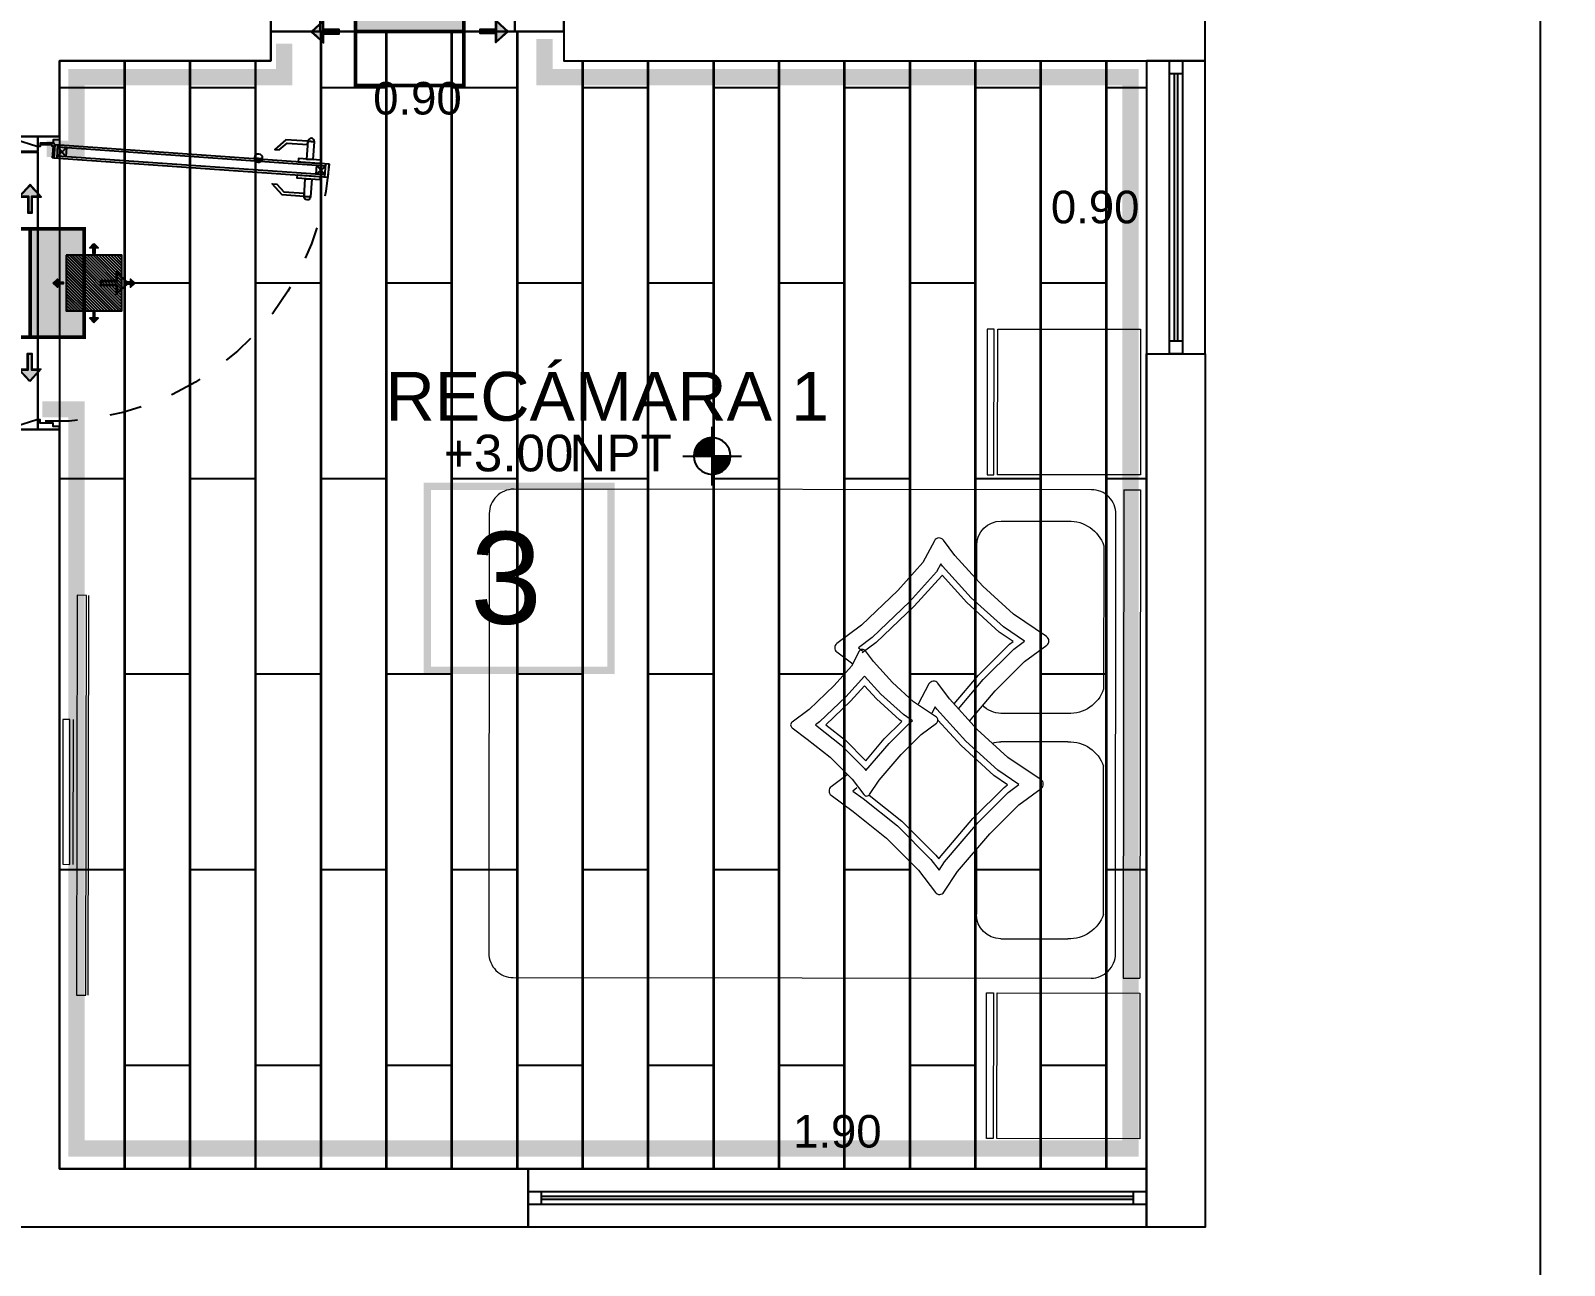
# Model space of a CAD drawing. Header units: metres. Extents: x 116 to 391, y -213 to 56.
# Drawn here: x 330.189 to 334.899, y -132.371 to -128.579 of the extents above; entities that cross this region are included whole.
import ezdxf
from ezdxf.enums import TextEntityAlignment as Align

# ---------------------------------------------------------------- set-up
doc = ezdxf.new("R2010")
doc.units = ezdxf.units.M
doc.header["$PDMODE"] = 35
doc.linetypes.add('AR-157$0$ACAD_ISO07W100', pattern=[3, 0, -3])
doc.linetypes.add('HIDDEN2', pattern=[0.1875, 0.125, -0.0625])
for name, color, linetype in [('A-ACABADOS PISOS', 1, 'Continuous'), ('A-CAMBIO DE ACABADO', 1, 'Continuous'), ('A-DESPIECE', 5, 'Continuous'), ('A-PISO', 30, 'Continuous'), ('AR-157$0$A-DIM-VANOS', 8, 'Continuous'), ('AR-157$0$A-EXTERIOR', 8, 'Continuous'), ('AR-157$0$A-MUROS', 8, 'Continuous'), ('AR-157$0$A-MUROS BAJOS', 8, 'Continuous'), ('AR-157$0$A-PUERTAS', 8, 'Continuous'), ('AR-157$0$A-TEXTOS', 8, 'Continuous'), ('AR-157$0$A-VENTANAS', 8, 'Continuous'), ('AR-157$0$Ar-Niveles', 8, 'Continuous'), ('AR-157$0$Ar-Texto', 8, 'Continuous')]:
    doc.layers.add(name, color=color, linetype=linetype)
doc.layers.add('AR-157$0$A-MUEBLES', color=8, linetype='Continuous', lineweight=0)
doc.layers.add('AR-157$0$Ar-Area', color=8, linetype='Continuous', plot=False)
doc.styles.add('AR-157$0$Anot_Arial', font='arial.ttf')
doc.styles.add('AR-157$0$Standard', font='arial.ttf')
doc.styles.get("Standard").update_dxf_attribs({"font": 'arial.ttf'})
doc.dimstyles.new('AR-157$0$VANOS', dxfattribs={"dimtxt": 0.1, "dimasz": 0.05, "dimexe": 0, "dimexo": 0, "dimgap": 0.03, "dimtad": 0, "dimtih": 1, "dimtoh": 1, "dimzin": 0, "dimdsep": 46, "dimtxsty": 'AR-157$0$Standard', "dimblk": 'AR-157$0$_Dot', "dimcen": 0.09, "dimse1": 1, "dimse2": 1, "dimsd1": 1, "dimsd2": 1, "dimclrd": 256, "dimclre": 256, "dimclrt": 256, "dimazin": 0, "dimtfac": 1, "dimtix": 1, "dimtofl": 0, "dimtmove": 2, "dimatfit": 3, "dimldrblk": 'AR-157$0$COTA', "dimfxl": 0, "dimtolj": 1, "dimtzin": 0, "dimlwd": 18, "dimarcsym": 0})
pattern_1 = [(0, (-2.923953, -1.1144057), (0, 0.0025), [])]

# ---------------------------------------------------------------- blocks, each defined once
blk = doc.blocks.new('*U103')
at = {"color": 0}
for points in [[(0, -0.02), (0.9, -0.02), (0.9, 0.02), (0, 0.02)], [(0, -0.02), (0.04, -0.02), (0.04, 0.02), (0, 0.02)], [(0.9, 0.02), (0.86, 0.02), (0.86, -0.02), (0.9, -0.02)]]:
    blk.add_lwpolyline(points, close=True, dxfattribs=at)
at = {"color": 8}
for points in [[(0.04, 0.005), (0.86, 0.005)], [(0.04, -0.005), (0.86, -0.005)]]:
    blk.add_lwpolyline(points, dxfattribs=at)
at = {"style": 'AR-157$0$Anot_Arial', "flags": 1}
for tag, p in [('ESPACIO', (0.1591, 0.4028)), ('TIPO', (0.1591, 0.3233)), ('NUMERO', (0.1591, 0.2487)), ('MATERIAL', (0.1591, 0.1668))]:
    blk.add_attdef(tag, p, '', height=0.0625, dxfattribs=at)
blk = doc.blocks.new('*U104')
at = {"color": 0}
for points in [[(0, -0.02), (1.9, -0.02), (1.9, 0.02), (0, 0.02)], [(0, -0.02), (0.04, -0.02), (0.04, 0.02), (0, 0.02)], [(1.9, 0.02), (1.86, 0.02), (1.86, -0.02), (1.9, -0.02)]]:
    blk.add_lwpolyline(points, close=True, dxfattribs=at)
at = {"color": 8}
for points in [[(0.04, 0.005), (1.86, 0.005)], [(0.04, -0.005), (1.86, -0.005)]]:
    blk.add_lwpolyline(points, dxfattribs=at)
at = {"style": 'AR-157$0$Anot_Arial', "flags": 1}
for tag, p in [('ESPACIO', (0.1591, 0.4028)), ('TIPO', (0.1591, 0.3233)), ('NUMERO', (0.1591, 0.2487)), ('MATERIAL', (0.1591, 0.1668))]:
    blk.add_attdef(tag, p, '', height=0.0625, dxfattribs=at)
blk = doc.blocks.new('*U80')
at = {"color": 0}
for p, q in [((0.0659, -0.0688), (0.026, -0.0715)), ((0.0619, -0.0971), (0.034, -0.0991)), ((0.1235, -0.8917), (0.0836, -0.8945)), ((0.1156, -0.8642), (0.0876, -0.8662))]:
    blk.add_line(p, q, dxfattribs=at)
at = {"color": 8, "linetype": 'ByBlock'}
for p, q in [((0.0685, -0.6786), (0.0697, -0.6963)), ((0.0717, -0.6803), (0.0727, -0.6942))]:
    blk.add_line(p, q, dxfattribs=at)
at = {"color": 0}
for points in [[(0, -0.0757), (0.01, -0.0757), (0.01, -0.0566), (0.02, -0.0566), (0.02, -0.0166), (0.03, -0.0166), (0.03, -0.0166), (0.03, -0.0066), (0.01, 0.0584), (0, 0.0584), (0, -0.0757)], [(0.9, -0.0757), (0.89, -0.0757), (0.89, -0.0566), (0.88, -0.0566), (0.88, -0.0166), (0.87, -0.0166), (0.87, -0.0166), (0.87, -0.0066), (0.89, 0.0584), (0.9, 0.0584), (0.9, -0.0757)], [(0.025, -0.0516), (0.025, -0.0166)], [(0.03, -0.0562), (0.0649, -0.0538)], [(0.032, -0.0711), (0.0619, -0.0971)], [(0.032, -0.0711), (0.0896, -0.8941)], [(0.034, -0.0991), (0.06, -0.0692)], [(0.1175, -0.8922), (0.06, -0.0692)], [(0.0653, -0.0588), (0.0649, -0.0538)], [(0.0876, -0.8662), (0.1175, -0.8922)], [(0.0896, -0.8941), (0.1156, -0.8642)]]:
    blk.add_lwpolyline(points, dxfattribs=at)
blk.add_lwpolyline([(0.0253, -0.0616), (0.0253, -0.0616), (0.0653, -0.0588), (0.1242, -0.9017), (0.0843, -0.9045)], close=True, dxfattribs=at)
blk.add_lwpolyline([(0.0651, -0.6752), (0.0669, -0.7001, -1)], format="xyb", close=True, dxfattribs=at)
at = {"color": 0, "linetype": 'ByBlock'}
blk.add_lwpolyline([(0.0651, -0.6752), (0.0669, -0.7001, -1)], format="xyb", close=True, dxfattribs=at)
at = {"color": 8, "linetype": 'ByBlock'}
blk.add_lwpolyline([(0.0669, -0.7001), (0.0667, -0.697, 1), (0.0653, -0.6783), (0.0651, -0.6752, -1)], format="xyb", close=True, dxfattribs=at)
at = {"color": 8}
for points in [[(0.0146, -0.8392), (0.0099, -0.7719), (0.04, -0.7372), (0.041, -0.7513), (0.0201, -0.7753), (0.0245, -0.8385)], [(0.1842, -0.8274), (0.1794, -0.76), (0.1448, -0.7299), (0.1457, -0.744), (0.1698, -0.7648), (0.1742, -0.8281)], [(0.0708, -0.8553), (0.016, -0.8592), (0.0146, -0.8392), (0.0694, -0.8354)], [(0.0825, -0.8796), (0.0726, -0.8803), (0.0677, -0.8104), (0.0777, -0.8097)], [(0.1225, -0.8768), (0.1324, -0.8761), (0.1275, -0.8063), (0.1176, -0.8069)], [(0.1307, -0.8511), (0.1855, -0.8473), (0.1842, -0.8274), (0.1293, -0.8312)]]:
    blk.add_lwpolyline(points, close=True, dxfattribs=at)
for points in [[(0.0146, -0.8392), (0.016, -0.8592, -1)], [(0.1842, -0.8274), (0.1855, -0.8473, 1)]]:
    blk.add_lwpolyline(points, format="xyb", close=True, dxfattribs=at)
at = {"color": 0}
blk.add_circle((0.025, -0.0566), 0.005, dxfattribs=at)
at = {"color": 0, "linetype": 'AR-157$0$ACAD_ISO07W100', "ltscale": 0.005}
blk.add_arc((0.025, -0.0566), 0.85, 274, 2.4132, dxfattribs=at)
at = {"style": 'AR-157$0$Anot_Arial', "flags": 1}
for tag, p in [('ESPACIO', (0.109, 0.5853)), ('TOPE', (0.109, 0.5124)), ('TIPO', (0.109, 0.4329)), ('NUMERO', (0.109, 0.3583)), ('MATERIAL', (0.109, 0.2753))]:
    blk.add_attdef(tag, p, '', height=0.0625, dxfattribs=at)
blk = doc.blocks.new('*U405')
at = {"layer": 'AR-157$0$Ar-Niveles'}
h = blk.add_hatch(dxfattribs=at)
h.set_pattern_fill('_USER', color=256, scale=0.0025, style=0, pattern_type=0)
h.set_pattern_definition(pattern_1)
h.paths.add_polyline_path([(-2.549, -0.364), (-2.549, -0.739), (-2.174, -0.739, 0.414214)])
h = blk.add_hatch(dxfattribs=at)
h.set_pattern_fill('_USER', color=256, scale=0.0025, style=0, pattern_type=0)
h.set_pattern_definition(pattern_1)
h.paths.add_polyline_path([(-2.549, -0.364), (-2.549, -0.739), (-2.174, -0.739, 0.414214)])
h = blk.add_hatch(dxfattribs=at)
h.set_pattern_fill('_USER', color=256, scale=0.0025, style=0, pattern_type=0)
h.set_pattern_definition([(0, (-2.923953, -1.1144057), (0, 0.0025), [])])
h.paths.add_polyline_path([(-2.549, -0.739), (-2.924, -0.739, 0.414214), (-2.549, -1.114)])
for p, q in [((-2.549, -1.339), (-2.549, -0.139)), ((-1.949, -0.739), (-3.149, -0.739))]:
    blk.add_line(p, q, dxfattribs=at)
blk.add_circle((-2.549, -0.739), 0.375, dxfattribs=at)
at = {"layer": 'AR-157$0$Ar-Area', "style": 'AR-157$0$Anot_Arial', "flags": 1}
blk.add_attdef('ESP_AREA', text='', height=0.75, dxfattribs=at).set_placement((0, -2.5), align=Align.BOTTOM_CENTER)
at = {"layer": 'AR-157$0$Ar-Niveles', "style": 'AR-157$0$Anot_Arial'}
for tag, p in [('NIV_TIPO', (-1.78, -1.052)), ('VAL_NIV', (0.283, -1.052))]:
    blk.add_attdef(tag, p, '', height=0.75, dxfattribs=at)
at = {"layer": 'AR-157$0$Ar-Texto', "style": 'AR-157$0$Anot_Arial'}
for tag, p in [('ID_ESP01', (0, 1.5)), ('ID_ESP02', (0, 0))]:
    blk.add_attdef(tag, text='', height=1, dxfattribs=at).set_placement(p, align=Align.BOTTOM_CENTER)
blk = doc.blocks.new('AR-157$0$CAMA-MA')
at = {"layer": 'AR-157$0$A-MUEBLES'}
for p, q in [((0, 0.75), (0, -0.75)), ((0.0511, 0.75), (0, 0.75)), ((0.0511, 0.75), (0.0511, -0.75)), ((0.4275, 0.6533), (0.2217, 0.6533)), ((0.1121, 0.5783), (0.1121, 0.1378)), ((0.5025, 0.474), (0.5025, 0.5783)), ((0.2217, 0.0628), (0.4275, 0.0628)), ((0.5025, 0.0628), (0.5025, 0.0651)), ((0.2217, -0.0242), (0.4275, -0.0242)), ((0.1121, -0.5542), (0.1121, -0.0992)), ((0.5025, -0.3552), (0.5025, -0.5542)), ((0.4275, -0.6292), (0.2217, -0.6292)), ((0.0511, -0.75), (0, -0.75))]:
    blk.add_line(p, q, dxfattribs=at)
for points in [[(0.4384, 1.2431), (0, 1.2431), (0, 0.7957), (0.4384, 0.7957)], [(0.4708, 0.7957), (0.45, 0.7957), (0.45, 1.2431), (0.4708, 1.2431)], [(0.9043, 0.1134), (0.9844, 0.0364), (0.9972, 0.0269), (0.9922, 0.0232), (0.9187, -0.0349), (0.8465, -0.1071), (0.8421, -0.113), (0.771, -0.0296), (0.7051, 0.0362), (0.6996, 0.0403), (0.7269, 0.0588), (0.7961, 0.1216), (0.8467, 0.1773)], [(0.8899, 0.0995), (0.9651, 0.0273), (0.9054, -0.02), (0.8426, -0.0827), (0.7857, -0.016), (0.7317, 0.0379), (0.7393, 0.043), (0.8102, 0.1075), (0.8467, 0.1475)], [(0.4384, -0.7957), (0, -0.7957), (0, -1.2431), (0.4384, -1.2431)], [(0.4708, -0.7957), (0.45, -0.7957), (0.45, -1.2431), (0.4708, -1.2431)]]:
    blk.add_lwpolyline(points, close=True, dxfattribs=at)
for points in [[(0.1499, -0.75, -0.414214), (0.0749, -0.675), (0.0749, 0.675, -0.414214), (0.1499, 0.75), (1.925, 0.75, -0.414214), (2, 0.675), (2, -0.675, -0.414214), (1.925, -0.75)], [(0.9402, 0.1482), (1.0167, 0.0747), (1.0691, 0.0358, -0.502905), (1.0691, 0.0181), (1.0226, -0.0165), (0.952, -0.0723), (0.8843, -0.14), (0.8487, -0.187, -0.517444), (0.8307, -0.1865), (0.8019, -0.1429), (0.7342, -0.0635), (0.6724, -0.0018), (0.6255, 0.0329, -0.51806), (0.6259, 0.0509), (0.696, 0.0982), (0.7607, 0.157), (0.8196, 0.2217), (0.8442, 0.2547, -0.550421), (0.8628, 0.2532), (0.8872, 0.207)]]:
    blk.add_lwpolyline(points, format="xyb", close=True, dxfattribs=at)
for points in [[(0.5245, 0.0393), (0.4451, 0.1325), (0.3552, 0.2223), (0.287, 0.2727, -0.51806), (0.2875, 0.2989), (0.3895, 0.3677), (0.4836, 0.4532), (0.5692, 0.5473), (0.605, 0.5952, -0.550421), (0.632, 0.5931), (0.6676, 0.5259), (0.7446, 0.4404), (0.8559, 0.3335), (0.932, 0.2769, -0.502905), (0.932, 0.2512), (0.8831, 0.2148)], [(0.8994, -0.1264), (0.9487, -0.163, -0.502905), (0.9487, -0.1888), (0.8811, -0.239), (0.7784, -0.3202), (0.68, -0.4186), (0.6283, -0.487, -0.517444), (0.6021, -0.4862), (0.5602, -0.4229), (0.4618, -0.3074), (0.3719, -0.2176), (0.3037, -0.1672, -0.51806), (0.3042, -0.141), (0.4061, -0.0722), (0.5003, 0.0133), (0.5858, 0.1074), (0.6216, 0.1552, -0.550421), (0.6487, 0.1531), (0.6814, 0.0913)]]:
    blk.add_lwpolyline(points, format="xyb", dxfattribs=at)
for points in [[(0.5582, 0.0769), (0.4818, 0.1665), (0.3879, 0.2603), (0.3554, 0.2844), (0.4204, 0.3283), (0.519, 0.4178), (0.6078, 0.5154), (0.6129, 0.5223), (0.6263, 0.497), (0.7087, 0.4056), (0.8235, 0.2952), (0.8655, 0.264), (0.8533, 0.255)], [(0.5717, 0.0918), (0.4966, 0.1801), (0.401, 0.2755), (0.39, 0.2836), (0.4328, 0.3125), (0.5331, 0.4036), (0.609, 0.487), (0.6098, 0.4855), (0.6943, 0.3917), (0.8106, 0.2799), (0.8536, 0.248)], [(0.8696, -0.1665), (0.8822, -0.1759), (0.8507, -0.1993), (0.7451, -0.2828), (0.6422, -0.3857), (0.6173, -0.4186), (0.6002, -0.3927), (0.4985, -0.2735), (0.4046, -0.1796), (0.372, -0.1555), (0.4371, -0.1117), (0.5357, -0.0221), (0.6245, 0.0755), (0.6296, 0.0824), (0.6397, 0.0632)], [(0.8323, -0.1883), (0.7318, -0.2679), (0.6271, -0.3725), (0.6184, -0.384), (0.6162, -0.3807), (0.5132, -0.2599), (0.4177, -0.1644), (0.4067, -0.1563), (0.4495, -0.1274), (0.5498, -0.0363), (0.621, 0.042)]]:
    blk.add_lwpolyline(points, dxfattribs=at)
for centre, radius, start, end in [((0.2174, 0.542), 0.1114, 87.773, 160.9791), ((0.4275, 0.5783), 0.075, 0, 90), ((0.2174, 0.1741), 0.1114, 199.0209, 272.227), ((0.4275, 0.1378), 0.075, 270, 318.0719), ((0.2174, -0.1355), 0.1114, 87.773, 160.9791), ((0.4275, -0.0992), 0.075, 69.4964, 90), ((0.2174, -0.5179), 0.1114, 199.0209, 272.227), ((0.4275, -0.5542), 0.075, 270, 0)]:
    blk.add_arc(centre, radius, start, end, dxfattribs=at)
blk = doc.blocks.new('*D425')
at = {"layer": 'Defpoints', "color": 0, "transparency": 16777216}
for p in [(330.9266, -128.6841), (331.8266, -128.6841), (330.9266, -128.7871)]:
    blk.add_point(p, dxfattribs=at)
at = {"layer": 'AR-157$0$A-DIM-VANOS', "transparency": 16777216, "insert": (331.3766, -128.7871), "char_height": 0.1, "attachment_point": 5, "style": 'AR-157$0$Standard'}
blk.add_mtext('\\A1;0.90', dxfattribs=at)
blk = doc.blocks.new('AR-157$0$_Dot')
at = {"color": 0, "linetype": 'ByBlock', "lineweight": -2}
blk.add_line((-0.5, 0), (-1, 0), dxfattribs=at)
at = {"color": 0, "linetype": 'ByBlock', "const_width": 0.5}
blk.add_lwpolyline([(-0.25, 0, 1), (0.25, 0, 1)], format="xyb", close=True, dxfattribs=at)
blk = doc.blocks.new('AR-157$0$COTA')
blk.add_line((-2.926, 0), (0, 0))
blk.add_lwpolyline([(-1.414, 0), (-1.414, -0.354), (0, -0.354), (0, 0)], close=True)
blk.add_solid([(-1.414, 0), (-1.414, -0.354), (0, 0), (0, -0.354)])
blk = doc.blocks.new('*D427')
at = {"layer": 'Defpoints', "color": 0, "transparency": 16777216}
for p in [(333.4584, -128.6712), (333.6164, -128.6712), (333.6164, -129.5711)]:
    blk.add_point(p, dxfattribs=at)
at = {"layer": 'AR-157$0$A-DIM-VANOS', "transparency": 16777216, "insert": (333.4584, -129.1212), "char_height": 0.1, "attachment_point": 5, "style": 'AR-157$0$Standard'}
blk.add_mtext('\\A1;0.90', dxfattribs=at)
blk = doc.blocks.new('*D428')
at = {"layer": 'Defpoints', "color": 0, "transparency": 16777216}
for p in [(331.7166, -131.9597), (331.7166, -132.0738), (333.6164, -132.0738)]:
    blk.add_point(p, dxfattribs=at)
at = {"layer": 'AR-157$0$A-DIM-VANOS', "transparency": 16777216, "insert": (332.6665, -131.9597), "char_height": 0.1, "attachment_point": 5, "style": 'AR-157$0$Standard'}
blk.add_mtext('\\A1;1.90', dxfattribs=at)
blk = doc.blocks.new('A$C7F1E1069')
h = blk.add_hatch(color=1)
h.dxf.hatch_style = 1
h.paths.add_polyline_path([(-0.225, 0), (-0.225, 0.225), (0.225, 0.225), (0.225, 0)])
at = {"color": 1, "const_width": 0.015}
for points in [[(-0.225, 0), (-0.225, 0.225), (0.225, 0.225), (0.225, 0)], [(0.225, -0.225), (0.225, 0), (-0.225, 0), (-0.225, -0.225)]]:
    blk.add_lwpolyline(points, close=True, dxfattribs=at)
blk = doc.blocks.new('r')
h = blk.add_hatch(color=5)
h.dxf.hatch_style = 1
h.paths.add_polyline_path([(1655.762, 468.449), (1655.668, 468.348), (1655.746, 468.348), (1655.746, 468.2), (1655.778, 468.2), (1655.778, 468.348), (1655.856, 468.348)])
at = {"color": 5}
for points in [[(1655.762, 468.456), (1655.658, 468.343), (1655.742, 468.343), (1655.742, 468.196), (1655.782, 468.196), (1655.782, 468.343), (1655.866, 468.343)], [(1655.762, 468.449), (1655.668, 468.348), (1655.746, 468.348), (1655.746, 468.2), (1655.778, 468.2), (1655.778, 468.348), (1655.856, 468.348)]]:
    blk.add_lwpolyline(points, close=True, dxfattribs=at)
blk = doc.blocks.new('CAMBIO DE PISO')
at = {"layer": 'A-CAMBIO DE ACABADO', "xscale": 0.7388581055550709, "yscale": 0.7388581055550709, "zscale": 0.7388581055550709}
blk.add_blockref('A$C7F1E1069', (183.6012, 19.2264), dxfattribs=at)
at = {"layer": 'A-DESPIECE', "xscale": -0.3310084312886717, "yscale": 0.3310084312886717, "zscale": 0.3310084312886717}
blk.add_blockref('r', (731.6723, -135.5343), dxfattribs=at)
at = {"layer": 'A-DESPIECE', "yscale": 0.3310084312886717, "zscale": 0.3310084312886717}
for p, xscale, rotation in [((338.3619, -528.8457), 0.3310084312886717, 90), ((28.8405, -528.8447), -0.3310084312886717, 270)]:
    blk.add_blockref('r', p, dxfattribs=dict(at, xscale=xscale, rotation=rotation))

msp = doc.modelspace()

# ---------------------------------------------------------------- hatches: boundary and pattern name
at = {"layer": 'A-DESPIECE'}
h = msp.add_hatch(dxfattribs=at)
h.set_pattern_fill('ANSI31', color=256, scale=0.051373, angle=90)
h.set_pattern_definition([(135, (328.725149, -134.4246245), (-0.004540801, -0.004540801), [])])
h.paths.add_polyline_path([(330.2975, -129.4397), (330.4688, -129.4397), (330.4688, -129.2684), (330.2975, -129.2684)])

# ---------------------------------------------------------------- linework, layer by layer
at = {"layer": 'A-ACABADOS PISOS', "const_width": 0.0226}
msp.add_lwpolyline([(331.9716, -130.5433), (331.4068, -130.5433), (331.4068, -129.9786), (331.9716, -129.9786)], close=True, dxfattribs=at)
at = {"layer": 'A-DESPIECE'}
msp.add_lwpolyline([(330.2975, -129.2684), (330.2975, -129.4397), (330.4688, -129.4397), (330.4688, -129.2684)], close=True, dxfattribs=at)
at = {"layer": 'A-PISO'}
msp.add_line((331.0166, -128.5812), (331.8266, -128.5812), dxfattribs=at)
for points in [[(333.6164, -126.6414), (332.1466, -126.6414), (332.1466, -127.1413), (332.0266, -127.1413), (332.0266, -125.4414), (330.2767, -125.4414), (330.2767, -128.4912), (330.9266, -128.4912), (330.9266, -128.5812), (331.8266, -128.5812), (331.8266, -128.4912), (332.0266, -128.4912), (332.0266, -127.8913), (332.1466, -127.8913), (332.1466, -128.4912), (333.6164, -128.4912)], [(333.6164, -126.6414), (332.1466, -126.6414), (332.1466, -127.1413), (332.0266, -127.1413), (332.0266, -125.4414), (330.2767, -125.4414), (330.2767, -128.4912), (330.9266, -128.4912), (330.9266, -128.5812), (331.8266, -128.5812), (331.8266, -128.4912), (332.0266, -128.4912), (332.0266, -127.8913), (332.1466, -127.8913), (332.1466, -128.4912), (333.6164, -128.4912)], [(330.9266, -128.5812), (330.9266, -128.4912), (330.4806, -128.4912), (330.4806, -127.3872), (331.0766, -127.3872), (331.0766, -128.5812)], [(331.0786, -127.3872), (331.6746, -127.3872), (331.6746, -128.5812), (331.0786, -128.5812)], [(330.2767, -128.6712), (330.9266, -128.6712), (330.9266, -128.5812), (331.8266, -128.5812), (331.8266, -128.6712), (333.6164, -128.6712), (333.6164, -132.0738), (330.2767, -132.0738), (330.2767, -129.804), (330.2106, -129.804), (330.2106, -128.9041), (330.2767, -128.9041)], [(330.2767, -128.6712), (330.9266, -128.6712), (330.9266, -128.5812), (331.8266, -128.5812), (331.8266, -128.6712), (333.6164, -128.6712), (333.6164, -132.0738), (330.2767, -132.0738), (330.2767, -129.804), (330.2106, -129.804), (330.2106, -128.9041), (330.2767, -128.9041)], [(330.8787, -128.754), (330.6787, -128.754), (330.6787, -129.954), (330.8787, -129.954)], [(331.2807, -128.754), (331.0807, -128.754), (331.0807, -129.954), (331.2807, -129.954)], [(331.6827, -128.754), (331.4827, -128.754), (331.4827, -129.954), (331.6827, -129.954)], [(332.0847, -128.754), (331.8847, -128.754), (331.8847, -129.954), (332.0847, -129.954)], [(332.4867, -128.754), (332.2867, -128.754), (332.2867, -129.954), (332.4867, -129.954)], [(332.8887, -128.754), (332.6887, -128.754), (332.6887, -129.954), (332.8887, -129.954)], [(333.2907, -128.754), (333.0907, -128.754), (333.0907, -129.954), (333.2907, -129.954)], [(330.6777, -129.3545), (330.4777, -129.3545), (330.4777, -130.5545), (330.6777, -130.5545)], [(331.0797, -129.3545), (330.8797, -129.3545), (330.8797, -130.5545), (331.0797, -130.5545)], [(331.4817, -129.3545), (331.2817, -129.3545), (331.2817, -130.5545), (331.4817, -130.5545)], [(331.8837, -129.3545), (331.6837, -129.3545), (331.6837, -130.5545), (331.8837, -130.5545)], [(332.2857, -129.3545), (332.0857, -129.3545), (332.0857, -130.5545), (332.2857, -130.5545)], [(332.6877, -129.3545), (332.4877, -129.3545), (332.4877, -130.5545), (332.6877, -130.5545)], [(333.0897, -129.3545), (332.8897, -129.3545), (332.8897, -130.5545), (333.0897, -130.5545)], [(333.4917, -129.3545), (333.2917, -129.3545), (333.2917, -130.5545), (333.4917, -130.5545)], [(330.8787, -129.955), (330.6787, -129.955), (330.6787, -131.155), (330.8787, -131.155)], [(331.2807, -129.955), (331.0807, -129.955), (331.0807, -131.155), (331.2807, -131.155)], [(331.6827, -129.955), (331.4827, -129.955), (331.4827, -131.155), (331.6827, -131.155)], [(332.0847, -129.955), (331.8847, -129.955), (331.8847, -131.155), (332.0847, -131.155)], [(332.4867, -129.955), (332.2867, -129.955), (332.2867, -131.155), (332.4867, -131.155)], [(332.8887, -129.955), (332.6887, -129.955), (332.6887, -131.155), (332.8887, -131.155)], [(333.2907, -129.955), (333.0907, -129.955), (333.0907, -131.155), (333.2907, -131.155)], [(330.6777, -130.5555), (330.4777, -130.5555), (330.4777, -131.7555), (330.6777, -131.7555)], [(331.0797, -130.5555), (330.8797, -130.5555), (330.8797, -131.7555), (331.0797, -131.7555)], [(331.4817, -130.5555), (331.2817, -130.5555), (331.2817, -131.7555), (331.4817, -131.7555)], [(331.8837, -130.5555), (331.6837, -130.5555), (331.6837, -131.7555), (331.8837, -131.7555)], [(332.2857, -130.5555), (332.0857, -130.5555), (332.0857, -131.7555), (332.2857, -131.7555)], [(332.6877, -130.5555), (332.4877, -130.5555), (332.4877, -131.7555), (332.6877, -131.7555)], [(333.0897, -130.5555), (332.8897, -130.5555), (332.8897, -131.7555), (333.0897, -131.7555)], [(333.4917, -130.5555), (333.2917, -130.5555), (333.2917, -131.7555), (333.4917, -131.7555)]]:
    msp.add_lwpolyline(points, close=True, dxfattribs=at)
for points in [[(331.8266, -128.5812), (331.6766, -128.5812), (331.6766, -127.3872), (332.2726, -127.3872), (332.2726, -128.4912), (332.1466, -128.4912), (332.1466, -127.8913), (332.0266, -127.8913), (332.0266, -128.4912), (331.8266, -128.4912), (331.8266, -128.5812)], [(330.0967, -128.9041), (330.2106, -128.9041), (330.2106, -128.9499), (329.8469, -128.9499), (329.8469, -127.7559), (330.0967, -127.7559), (330.0967, -128.9041)], [(330.8797, -128.6712), (330.8797, -129.3535), (331.0797, -129.3535), (331.0797, -128.5812)], [(331.0807, -128.5812), (331.0807, -128.753), (331.2807, -128.753), (331.2807, -128.5812)], [(331.2817, -128.5812), (331.2817, -129.3535), (331.4817, -129.3535), (331.4817, -128.5812)], [(331.4827, -128.5812), (331.4827, -128.753), (331.6827, -128.753), (331.6827, -128.5812)], [(331.6837, -128.5812), (331.6837, -129.3535), (331.8837, -129.3535), (331.8837, -128.6712)], [(330.2767, -128.753), (330.4767, -128.753), (330.4767, -128.6712)], [(330.4777, -128.6712), (330.4777, -129.3535), (330.6777, -129.3535), (330.6777, -128.6712)], [(330.6787, -128.6712), (330.6787, -128.753), (330.8787, -128.753), (330.8787, -128.6712)], [(331.8847, -128.6712), (331.8847, -128.753), (332.0847, -128.753), (332.0847, -128.6712)], [(332.0857, -128.6712), (332.0857, -129.3535), (332.2857, -129.3535), (332.2857, -128.6712)], [(332.2867, -128.6712), (332.2867, -128.753), (332.4867, -128.753), (332.4867, -128.6712)], [(332.4877, -128.6712), (332.4877, -129.3535), (332.6877, -129.3535), (332.6877, -128.6712)], [(332.6887, -128.6712), (332.6887, -128.753), (332.8887, -128.753), (332.8887, -128.6712)], [(332.8897, -128.6712), (332.8897, -129.3535), (333.0897, -129.3535), (333.0897, -128.6712)], [(333.0907, -128.6712), (333.0907, -128.753), (333.2907, -128.753), (333.2907, -128.6712)], [(333.2917, -128.6712), (333.2917, -129.3535), (333.4917, -129.3535), (333.4917, -128.6712)], [(333.4927, -128.6712), (333.4927, -128.753), (333.6164, -128.753)], [(330.2767, -129.954), (330.4767, -129.954), (330.4767, -128.754), (330.2767, -128.754), (330.2767, -129.804)], [(333.6164, -128.754), (333.4927, -128.754), (333.4927, -129.954), (333.6164, -129.954)], [(330.0967, -130.1459), (329.8469, -130.1459), (329.8469, -128.9519), (330.2106, -128.9519), (330.2106, -129.804), (330.0967, -129.804), (330.0967, -130.1459)], [(330.2767, -131.155), (330.4767, -131.155), (330.4767, -129.955), (330.2767, -129.955)], [(333.6164, -129.955), (333.4927, -129.955), (333.4927, -131.155), (333.6164, -131.155)], [(330.4767, -132.0738), (330.4767, -131.156), (330.2767, -131.156)], [(330.8787, -132.0738), (330.8787, -131.156), (330.6787, -131.156), (330.6787, -132.0738)], [(331.2807, -132.0738), (331.2807, -131.156), (331.0807, -131.156), (331.0807, -132.0738)], [(331.6827, -132.0738), (331.6827, -131.156), (331.4827, -131.156), (331.4827, -132.0738)], [(332.0847, -132.0738), (332.0847, -131.156), (331.8847, -131.156), (331.8847, -132.0738)], [(332.4867, -132.0738), (332.4867, -131.156), (332.2867, -131.156), (332.2867, -132.0738)], [(332.8887, -132.0738), (332.8887, -131.156), (332.6887, -131.156), (332.6887, -132.0738)], [(333.2907, -132.0738), (333.2907, -131.156), (333.0907, -131.156), (333.0907, -132.0738)], [(333.6164, -131.156), (333.4927, -131.156), (333.4927, -132.0738)], [(330.6777, -132.0738), (330.6777, -131.7565), (330.4777, -131.7565), (330.4777, -132.0738)], [(331.0797, -132.0738), (331.0797, -131.7565), (330.8797, -131.7565), (330.8797, -132.0738)], [(331.4817, -132.0738), (331.4817, -131.7565), (331.2817, -131.7565), (331.2817, -132.0738)], [(331.8837, -132.0738), (331.8837, -131.7565), (331.6837, -131.7565), (331.6837, -132.0738)], [(332.2857, -132.0738), (332.2857, -131.7565), (332.0857, -131.7565), (332.0857, -132.0738)], [(332.6877, -132.0738), (332.6877, -131.7565), (332.4877, -131.7565), (332.4877, -132.0738)], [(333.0897, -132.0738), (333.0897, -131.7565), (332.8897, -131.7565), (332.8897, -132.0738)], [(333.4917, -132.0738), (333.4917, -131.7565), (333.2917, -131.7565), (333.2917, -132.0738)]]:
    msp.add_lwpolyline(points, dxfattribs=at)
at = {"layer": 'A-PISO', "linetype": 'HIDDEN2', "const_width": 0.05}
for points in [[(331.7672, -128.6047), (331.7672, -128.7218), (333.5671, -128.7218), (333.5671, -129.5718), (333.5671, -132.0118), (331.7171, -132.0118), (330.3296, -132.0118), (330.3296, -129.7418), (330.224, -129.7418)], [(330.2377, -128.9418), (330.3296, -128.9418), (330.3296, -128.7218), (330.9672, -128.7218), (330.9672, -128.6183)]]:
    msp.add_lwpolyline(points, dxfattribs=at)
at = {"layer": 'A-PISO'}
msp.add_circle((327.3705, -149.1639), 63.4551, dxfattribs=at)
at = {"layer": 'AR-157$0$A-EXTERIOR', "color": 8, "linetype": 'Continuous'}
msp.add_lwpolyline([(325.8271, -131.0339), (325.8271, -137.1334), (334.8263, -137.1334), (334.8263, -119.1348), (325.8271, -119.1348), (325.8271, -120.6997)], dxfattribs=at)
at = {"layer": 'AR-157$0$A-MUEBLES', "linetype": 'ByBlock'}
msp.add_line((330.3193, -131.1392), (330.3198, -130.6948), dxfattribs=at)
for points in [[(330.3294, -131.5409), (330.3582, -131.541), (330.36, -130.3131), (330.3313, -130.313), (330.3294, -131.5409)], [(330.3654, -131.541), (330.3672, -130.3131)], [(330.2869, -131.1391), (330.3085, -131.1392), (330.309, -130.6948), (330.2874, -130.6948), (330.2869, -131.1391)]]:
    msp.add_lwpolyline(points, dxfattribs=at)
at = {"layer": 'AR-157$0$A-MUROS'}
for points in [[(330.2767, -128.9041), (330.0967, -128.9041), (330.0967, -125.2744), (330.0967, -124.6544), (330.2767, -124.6544), (330.2767, -125.2615), (333.6164, -125.2615), (333.6164, -120.8797), (333.1665, -120.8797), (333.1665, -120.6997), (333.7964, -120.6997), (333.7964, -125.4414), (330.2767, -125.4414), (330.2767, -128.4912), (330.9266, -128.4912), (330.9266, -128.6712), (330.2767, -128.6712)], [(333.7964, -128.6712), (333.7964, -127.6042), (333.6164, -127.6042), (333.6164, -128.4912), (331.8266, -128.4912), (331.8266, -128.6712)], [(333.7964, -129.5711), (333.7964, -132.2538), (333.6164, -132.2538), (333.6164, -129.5711)], [(331.7166, -132.2538), (330.0967, -132.2538), (330.0967, -131.0339), (327.5269, -131.0339), (327.5269, -130.8539), (330.0967, -130.8539), (330.0967, -129.804), (330.2767, -129.804), (330.2767, -132.0738), (331.7166, -132.0738)]]:
    msp.add_lwpolyline(points, close=True, dxfattribs=at)
at = {"layer": 'AR-157$0$A-MUROS BAJOS'}
for points in [[(333.7964, -128.6712), (333.6164, -128.6712), (333.6164, -129.5711), (333.7964, -129.5711)], [(333.6164, -132.2538), (331.7166, -132.2538), (331.7166, -132.0738), (333.6164, -132.0738)]]:
    msp.add_lwpolyline(points, close=True, dxfattribs=at)

# ---------------------------------------------------------------- block references
at = {"layer": 'A-ACABADOS PISOS'}
msp.add_blockref('CAMBIO DE PISO', (147.7516, -147.8076), dxfattribs=at)
at = {"layer": 'A-ACABADOS PISOS', "xscale": -1, "rotation": 270}
msp.add_blockref('CAMBIO DE PISO', (310.9603, -312.9552), dxfattribs=at)
at = {"layer": 'A-DESPIECE', "xscale": -0.1198710247366435, "yscale": 0.1198710247366435, "zscale": 0.1198710247366435}
msp.add_blockref('r', (528.861, -185.3867), dxfattribs=at)
at = {"layer": 'A-DESPIECE', "yscale": 0.1198710247366435, "zscale": 0.1198710247366435}
for p, xscale, rotation in [((386.4117, 69.1238), -0.1198710247366435, 90), ((274.3546, 69.1238), 0.1198710247366435, 270), ((528.861, -73.3213), 0.1198710247366435, 180)]:
    msp.add_blockref('r', p, dxfattribs=dict(at, xscale=xscale, rotation=rotation))
at = {"layer": 'AR-157$0$A-MUEBLES', "xscale": -0.9999206197906486, "yscale": 0.9999206197906486, "zscale": 0.9999206197906486, "rotation": 359.9438231299771}
msp.add_blockref('AR-157$0$CAMA-MA', (333.5964, -130.7389), dxfattribs=at)
at = {"layer": 'AR-157$0$A-PUERTAS', "ltscale": 0.18, "xscale": -0.9999206197906486, "yscale": 0.9999206197906486, "zscale": 0.9999206197906486, "rotation": 90.00000000000007}
msp.add_blockref('*U80', (330.201, -128.9041), dxfattribs=at)
at = {"layer": 'AR-157$0$A-TEXTOS'}
ref = msp.add_blockref('*U405', (331.8995, -129.7744), dxfattribs=dict(at, xscale=-0.1499880929685973, yscale=0.1499880929685973, zscale=0.1499880929685973))
ref.add_attrib('ID_ESP02', 'RECÁMARA 1', dxfattribs={"layer": 'AR-157$0$Ar-Texto', "height": 0.14999, "rotation": 0, "style": 'AR-157$0$Standard'}).set_placement((331.9597, -129.8219), align=Align.BOTTOM_CENTER)
ref.add_attrib('NIV_TIPO', 'NPT', (331.8433, -129.9322), dxfattribs={"layer": 'AR-157$0$Ar-Niveles', "height": 0.11249, "style": 'AR-157$0$Anot_Arial'})
ref.add_attrib('VAL_NIV', '+3.00', (331.4582, -129.9322), dxfattribs={"layer": 'AR-157$0$Ar-Niveles', "height": 0.11249, "style": 'AR-157$0$Anot_Arial'})
at = {"layer": 'AR-157$0$A-VENTANAS', "ltscale": 0.18, "xscale": -0.9999206197906486, "yscale": 0.9999206197906486, "zscale": 0.9999206197906486, "rotation": 90}
msp.add_blockref('*U103', (333.7064, -128.6712), dxfattribs=at)
at = {"layer": 'AR-157$0$A-VENTANAS', "ltscale": 0.18, "xscale": -0.9999206197906486, "yscale": 0.9999206197906486, "zscale": 0.9999206197906486}
msp.add_blockref('*U104', (333.6164, -132.1638), dxfattribs=at)

# ---------------------------------------------------------------- texts
at = {"layer": 'A-ACABADOS PISOS', "insert": (331.7586, -130.118), "char_height": 0.2824, "attachment_point": 3}
msp.add_mtext_dynamic_manual_height_columns('3', width=0.258238, gutter_width=0.8066, heights=[0], dxfattribs=at)

# ---------------------------------------------------------------- dimensions: what is measured, and where the dimension line sits
at = {"layer": 'AR-157$0$A-DIM-VANOS'}
for base, p1, p2, angle, picture, middle in [((330.9266, -128.7871), (331.8266, -128.6841), (330.9266, -128.6841), 180, '*D425', (331.3766, -128.7871)), ((333.4584, -128.6712), (333.6164, -129.5711), (333.6164, -128.6712), 90, '*D427', (333.4584, -129.1212)), ((331.7166, -131.9597), (333.6164, -132.0738), (331.7166, -132.0738), 180, '*D428', (332.6665, -131.9597))]:
    dim = msp.add_linear_dim(base=base, p1=p1, p2=p2, angle=angle, dimstyle='AR-157$0$VANOS', dxfattribs=at)
    dim.commit()
    dim.dimension.update_dxf_attribs({"geometry": picture, "text_midpoint": middle})

doc.saveas('drawing.dxf')
